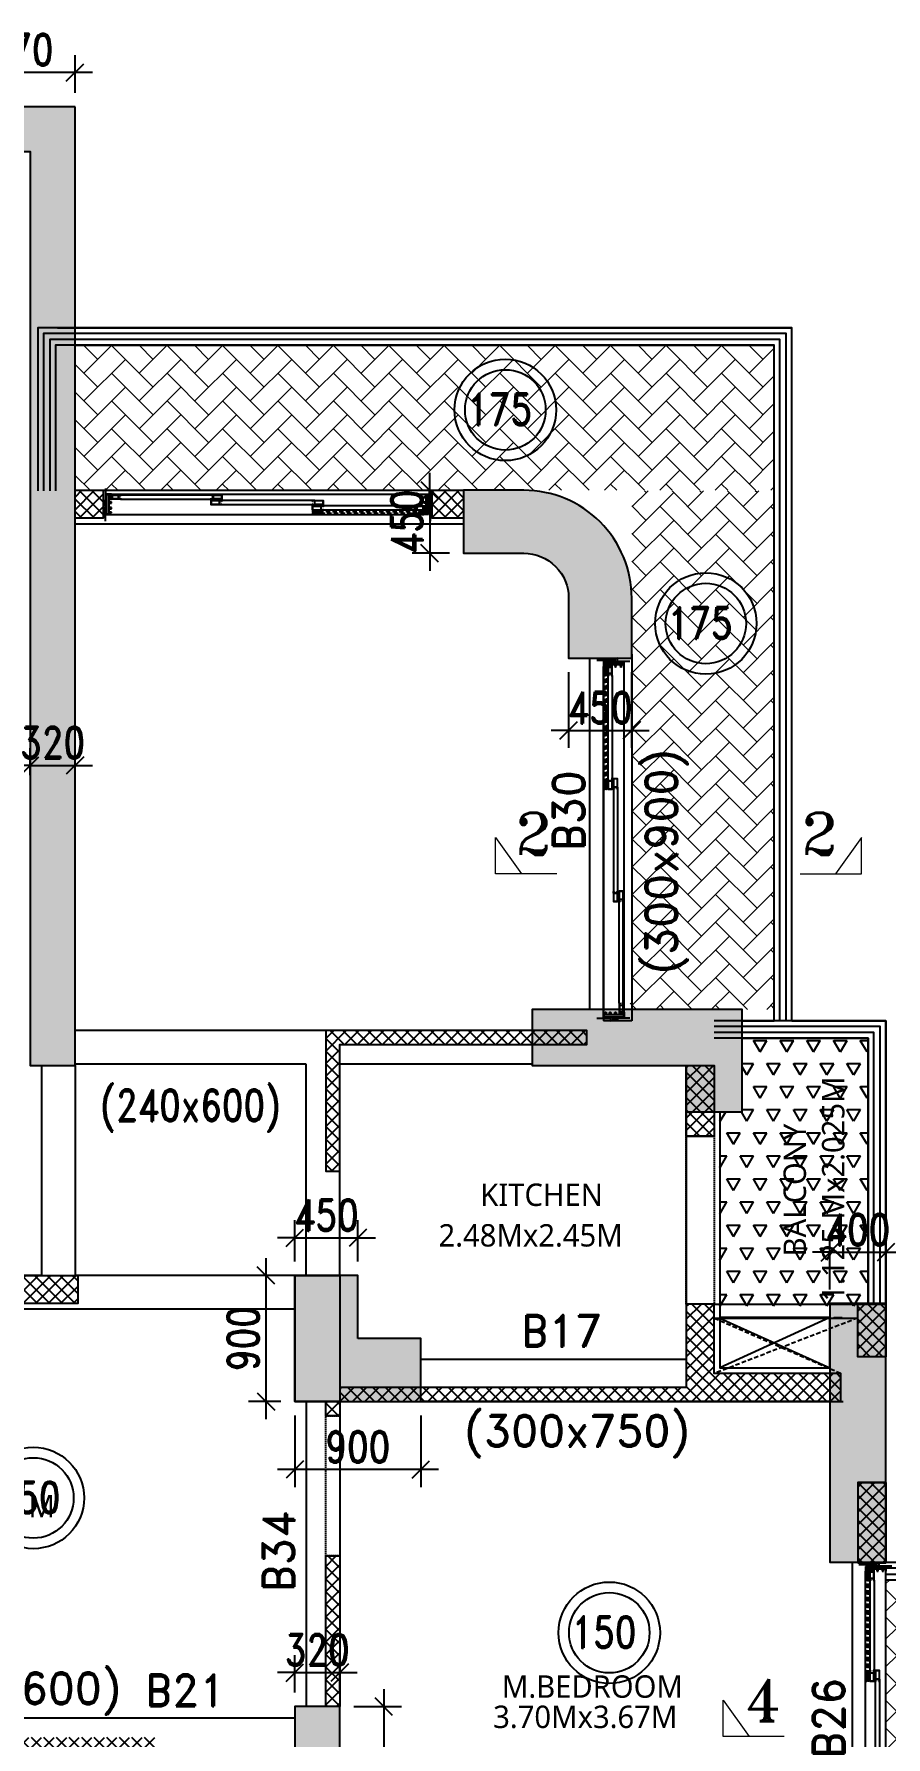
# Model space of a CAD drawing. Header units: millimetres. Extents: x 2061841 to 105821645, y -77612 to 48520811.
# Drawn here: x 105753503 to 105759587, y 48428970 to 48441136 of the extents above; entities that cross this region are included whole.
import ezdxf

# ---------------------------------------------------------------- set-up
doc = ezdxf.new("R2010")
doc.units = ezdxf.units.MM
doc.header["$LTSCALE"] = 10
doc.header["$MEASUREMENT"] = 0
doc.linetypes.add('$0$HIDDEN', pattern=[0.375, 0.25, -0.125])
doc.linetypes.add('HIDDEN2', pattern=[4.7625, 3.175, -1.5875])
for name, color, linetype in [('A-ANNO-LABL', 140, 'Continuous'), ('A-ELEV-HIDN', 54, 'HIDDEN2'), ('A-ELEV-LITE', 74, 'Continuous'), ('A-FLOR-HRAL', 200, 'Continuous'), ('A-GLAZ-FRAM', 74, 'Continuous'), ('A-WALL', 3, 'Continuous'), ('A-WALL-FNSH', 8, 'Continuous'), ('A-WALL-PATT', 54, 'Continuous'), ('AS-COLS', 2, 'Continuous'), ('S-BEAM', 4, 'Continuous'), ('S-BEAMNO.', 4, 'Continuous'), ('S-CUTOUT', 6, 'Continuous'), ('S-OPENING', 6, 'Continuous'), ('S-slab thk.', 2, 'Continuous'), ('S-Sunk', 8, 'Continuous')]:
    doc.layers.add(name, color=color, linetype=linetype)
for name, color, linetype, lineweight in [('S-Hatch Balcony', 8, 'Continuous', 5), ('S-STRCOL HATCH', 33, 'Continuous', 9), ('SEC-LINE', 1, 'Continuous', 15)]:
    doc.layers.add(name, color=color, linetype=linetype, lineweight=lineweight)
doc.styles.add('200', font='romand.shx', dxfattribs={"width": 0.8, "height": 225})
doc.styles.add('Lucida SU', font='l_10646.ttf')
doc.styles.add('RD', font='romand.shx', dxfattribs={"width": 0.9, "height": 225})
doc.styles.add('RT', font='romant.shx', dxfattribs={"height": 250})
doc.dimstyles.new('GR1', dxfattribs={"dimtxt": 225, "dimasz": 125, "dimexe": 125, "dimexo": 100, "dimgap": 50, "dimtad": 1, "dimdec": 0, "dimzin": 3, "dimdsep": 46, "dimtxsty": '200', "dimblk1": 'OBLIQUE', "dimblk2": 'OBLIQUE', "dimsah": 1, "dimcen": 0.0625, "dimdle": 125, "dimclrd": 3, "dimclre": 3, "dimclrt": 2, "dimadec": 0, "dimazin": 0, "dimtfac": 1, "dimtdec": 0, "dimtix": 1, "dimtmove": 0, "dimatfit": 3, "dimfxl": 1, "dimtolj": 1, "dimtzin": 0, "dimarcsym": 0})
pattern_1 = [(135, (101911631.5, 48122568.903), (-44.9012806, -44.9012806), []), (225, (101911631.5, 48122568.903), (44.9012806, -44.9012806), [])]

# ---------------------------------------------------------------- blocks, each defined once
blk = doc.blocks.new('Alframe Door 3T+W')
for p, q in [((35, 146), (0, 146)), ((0, 146), (0, 0)), ((1, 2), (1, 144)), ((1, 144), (16, 144)), ((16, 144), (16, 2)), ((18, 129), (18, 144)), ((18, 144), (35, 144)), ((34, 129), (18, 129)), ((35, 144), (35, 146)), ((0, 0), (35, 0)), ((16, 2), (1, 2)), ((18, 90), (18, 119)), ((18, 119), (34, 119)), ((34, 90), (18, 90)), ((18, 51), (18, 80)), ((18, 80), (34, 80)), ((34, 51), (18, 51)), ((18, 17), (18, 41)), ((18, 41), (34, 41)), ((35, 17), (18, 17)), ((18, 2), (18, 11)), ((18, 11), (35, 11)), ((35, 2), (18, 2)), ((35, 0), (35, 2))]:
    blk.add_line(p, q)
for centre, start, end in [((23, 124), 336, 24), ((23, 85), 336, 24), ((23, 46), 336, 24), ((23, 14), 346.3245, 13.6755)]:
    blk.add_arc(centre, 12.3, start, end)
blk = doc.blocks.new('Alframe Win shutter wmesh')
for points in [[(7, -46), (7, 0), (4, 0), (4, -1), (6, -1), (6, -13), (-6, -13), (-6, -1), (-4, -1), (-4, 0), (-8, 0), (-8, -50), (-1, -50), (-1, -48), (-2, -48), (-2, -49), (-6, -49), (-6, -46)], [(6, -14), (-6, -14), (-6, -45), (6, -45)]]:
    blk.add_lwpolyline(points, close=True)
blk = doc.blocks.new('Al frame Door shutter 1')
blk.add_lwpolyline([(8, -60), (15, -60), (15, 15), (8, 15), (8, 13), (13, 13), (13, 0), (-14, 0), (-14, 13), (-8, 13), (-8, 15), (-15, 15), (-15, -60), (-8, -60), (-8, -58), (-14, -58), (-14, -45), (13, -45), (13, -58), (8, -58), (8, -60)])
blk.add_lwpolyline([(-14, -44), (13, -44), (13, -2), (-14, -2)], close=True)
blk = doc.blocks.new('Al frame Door shutter 2')
for p, q in [((-8, 75), (-15, 75)), ((-14, 60), (-14, 73)), ((-14, 73), (-8, 73)), ((14, 60), (-14, 60)), ((14, 58), (-14, 58)), ((-14, 58), (-14, 2)), ((-14, 2), (14, 2)), ((-8, 73), (-8, 75)), ((15, 75), (8, 75)), ((8, 75), (8, 73)), ((8, 73), (14, 73)), ((14, 73), (14, 60)), ((14, 2), (14, 58)), ((15, 34), (15, 75)), ((15, 34), (19, 34)), ((19, 33), (15, 33)), ((21, 37), (19, 34)), ((22, 36), (19, 33)), ((22, 36), (21, 37))]:
    blk.add_line(p, q)
blk.add_lwpolyline([(-15, 75), (-15, 0), (15, 0), (15, 33)])
blk = doc.blocks.new('*U681')
for p, q in [((50, 179), (2300, 179)), ((124, 173), (772, 173)), ((124, 143), (772, 143)), ((1496, 133), (847, 133)), ((50, 33), (2291, 33)), ((1496, 103), (847, 103)), ((2226, 94), (1571, 94)), ((2226, 64), (1571, 64))]:
    blk.add_line(p, q)
at = {"linetype": 'HIDDEN2'}
for p, q in [((1542, 55), (2255, 55)), ((2251, 40), (1546, 40))]:
    blk.add_line(p, q, dxfattribs=at)
at = {"color": 251}
for points in [[(25, 81), (0, 81), (25, 131), (0, 131), (25, 81), (25, 131)], [(2325, 81), (2350, 81), (2325, 131), (2350, 131), (2325, 81), (2325, 131)]]:
    blk.add_lwpolyline(points, dxfattribs=at)
at = {"layer": 'A-WALL-FNSH'}
for p, q in [((20, 131), (20, 220)), ((2330, 131), (2330, 220)), ((15, 81), (15, -15)), ((2335, 81), (2335, -15))]:
    blk.add_line(p, q, dxfattribs=at)
blk.add_blockref('Alframe Door 3T+W', (25, 33))
at = {"xscale": -1}
for name, p, rotation in [('Al frame Door shutter 1', (64, 158), 90), ('Al frame Door shutter 2', (847, 158), 90), ('Al frame Door shutter 2', (772, 118), 270), ('Al frame Door shutter 2', (1571, 118), 90), ('Al frame Door shutter 2', (1496, 79), 270), ('Al frame Door shutter 1', (2286, 79), 270), ('Alframe Win shutter wmesh', (2301, 47), 270)]:
    blk.add_blockref(name, p, dxfattribs=dict(at, rotation=rotation))
blk.add_blockref('Alframe Door 3T+W', (2325, 33), dxfattribs=at)
at = {"rotation": 90.00000000000001}
blk.add_blockref('Alframe Win shutter wmesh', (1496, 47), dxfattribs=at)
blk = doc.blocks.new('*U688')
for p, q in [((50, 179), (2539, 179)), ((124, 173), (851, 173)), ((124, 143), (851, 143)), ((1654, 133), (926, 133)), ((50, 33), (2530, 33)), ((1654, 103), (926, 103)), ((2466, 94), (1729, 94)), ((2466, 64), (1729, 64))]:
    blk.add_line(p, q)
at = {"linetype": 'HIDDEN2'}
for p, q in [((1700, 55), (2495, 55)), ((2491, 40), (1704, 40))]:
    blk.add_line(p, q, dxfattribs=at)
at = {"color": 251}
for points in [[(25, 81), (0, 81), (25, 131), (0, 131), (25, 81), (25, 131)], [(2564, 81), (2589, 81), (2564, 131), (2589, 131), (2564, 81), (2564, 131)]]:
    blk.add_lwpolyline(points, dxfattribs=at)
at = {"layer": 'A-WALL-FNSH'}
for p, q in [((20, 131), (20, 220)), ((2569, 131), (2569, 220)), ((15, 81), (15, -15)), ((2574, 81), (2574, -15))]:
    blk.add_line(p, q, dxfattribs=at)
blk.add_blockref('Alframe Door 3T+W', (25, 33))
at = {"xscale": -1}
for name, p, rotation in [('Al frame Door shutter 1', (64, 158), 90), ('Al frame Door shutter 2', (926, 158), 90), ('Al frame Door shutter 2', (851, 118), 270), ('Al frame Door shutter 2', (1729, 118), 90), ('Al frame Door shutter 2', (1654, 79), 270), ('Al frame Door shutter 1', (2526, 79), 270), ('Alframe Win shutter wmesh', (2541, 47), 270)]:
    blk.add_blockref(name, p, dxfattribs=dict(at, rotation=rotation))
blk.add_blockref('Alframe Door 3T+W', (2564, 33), dxfattribs=at)
at = {"rotation": 90.00000000000001}
blk.add_blockref('Alframe Win shutter wmesh', (1654, 47), dxfattribs=at)
blk = doc.blocks.new('*U693')
for p, q in [((50, 179), (2275, 179)), ((124, 173), (764, 173)), ((124, 143), (764, 143)), ((1480, 133), (839, 133)), ((50, 33), (2266, 33)), ((1480, 103), (839, 103)), ((2201, 94), (1555, 94)), ((2201, 64), (1555, 64))]:
    blk.add_line(p, q)
at = {"linetype": 'HIDDEN2'}
for p, q in [((1526, 55), (2230, 55)), ((2226, 40), (1530, 40))]:
    blk.add_line(p, q, dxfattribs=at)
at = {"color": 251}
for points in [[(25, 81), (0, 81), (25, 131), (0, 131), (25, 81), (25, 131)], [(2300, 81), (2325, 81), (2300, 131), (2325, 131), (2300, 81), (2300, 131)]]:
    blk.add_lwpolyline(points, dxfattribs=at)
at = {"layer": 'A-WALL-FNSH'}
for p, q in [((20, 131), (20, 220)), ((2305, 131), (2305, 220)), ((15, 81), (15, -15)), ((2310, 81), (2310, -15))]:
    blk.add_line(p, q, dxfattribs=at)
blk.add_blockref('Alframe Door 3T+W', (25, 33))
at = {"xscale": -1}
for name, p, rotation in [('Al frame Door shutter 1', (64, 158), 90), ('Al frame Door shutter 2', (839, 158), 90), ('Al frame Door shutter 2', (764, 118), 270), ('Al frame Door shutter 2', (1555, 118), 90), ('Al frame Door shutter 2', (1480, 79), 270), ('Al frame Door shutter 1', (2261, 79), 270), ('Alframe Win shutter wmesh', (2276, 47), 270)]:
    blk.add_blockref(name, p, dxfattribs=dict(at, rotation=rotation))
blk.add_blockref('Alframe Door 3T+W', (2300, 33), dxfattribs=at)
at = {"rotation": 90.00000000000001}
blk.add_blockref('Alframe Win shutter wmesh', (1480, 47), dxfattribs=at)
blk = doc.blocks.new('_Oblique')
at = {"color": 0, "linetype": 'ByBlock', "lineweight": -2}
blk.add_line((-0.5, -0.5), (0.5, 0.5), dxfattribs=at)
blk = doc.blocks.new('*D1003')
at = {"layer": 'AS-COLS', "color": 3, "lineweight": -2, "transparency": 16777216}
for p, q in [((102992365, 48530381), (102992365, 48530676)), ((102992815, 48530381), (102992815, 48530676)), ((102992365, 48530551), (102992240, 48530551)), ((102992365, 48530551), (102992815, 48530551)), ((102992815, 48530551), (102992940, 48530551))]:
    blk.add_line(p, q, dxfattribs=at)
at = {"layer": 'Defpoints', "color": 0, "transparency": 16777216}
for p in [(102992815, 48530551), (102992365, 48530281), (102992815, 48530281)]:
    blk.add_point(p, dxfattribs=at)
at = {"layer": 'AS-COLS', "color": 3, "lineweight": -2, "transparency": 16777216, "xscale": 125, "yscale": 125, "zscale": 125}
blk.add_blockref('_Oblique', (102992365, 48530551), dxfattribs=at)
at = {"layer": 'AS-COLS', "color": 3, "lineweight": -2, "transparency": 16777216, "xscale": 125, "yscale": 125, "zscale": 125, "rotation": 180}
blk.add_blockref('_Oblique', (102992815, 48530551), dxfattribs=at)
at = {"layer": 'AS-COLS', "color": 2, "transparency": 16777216, "insert": (102992590, 48530713), "char_height": 225, "attachment_point": 5, "style": '200'}
blk.add_mtext('\\A1;450', dxfattribs=at)
blk = doc.blocks.new('*D1004')
at = {"layer": 'AS-COLS', "color": 3, "lineweight": -2, "transparency": 16777216}
for p, q in [((102992159, 48529256), (102992159, 48530406)), ((102992265, 48530281), (102992034, 48530281)), ((102992265, 48529381), (102992034, 48529381))]:
    blk.add_line(p, q, dxfattribs=at)
at = {"layer": 'Defpoints', "color": 0, "transparency": 16777216}
for p in [(102992159, 48530281), (102992365, 48530281), (102992365, 48529381)]:
    blk.add_point(p, dxfattribs=at)
at = {"layer": 'AS-COLS', "color": 3, "lineweight": -2, "transparency": 16777216, "xscale": 125, "yscale": 125, "zscale": 125}
for p, rotation in [((102992159, 48530281), 90), ((102992159, 48529381), 270)]:
    blk.add_blockref('_Oblique', p, dxfattribs=dict(at, rotation=rotation))
at = {"layer": 'AS-COLS', "color": 2, "transparency": 16777216, "insert": (102991996, 48529831), "char_height": 225, "attachment_point": 5, "rotation": 90, "style": '200'}
blk.add_mtext('\\A1;900', dxfattribs=at)
blk = doc.blocks.new('*D1005')
at = {"layer": 'AS-COLS', "color": 3, "lineweight": -2, "transparency": 16777216}
for p, q in [((102992365, 48529281), (102992365, 48528770)), ((102993265, 48529281), (102993265, 48528770)), ((102993390, 48528895), (102992240, 48528895))]:
    blk.add_line(p, q, dxfattribs=at)
at = {"layer": 'Defpoints', "color": 0, "transparency": 16777216}
for p in [(102992365, 48529381), (102993265, 48529381), (102992365, 48528895)]:
    blk.add_point(p, dxfattribs=at)
at = {"layer": 'AS-COLS', "color": 3, "lineweight": -2, "transparency": 16777216, "xscale": 125, "yscale": 125, "zscale": 125, "rotation": 180}
blk.add_blockref('_Oblique', (102992365, 48528895), dxfattribs=at)
at = {"layer": 'AS-COLS', "color": 3, "lineweight": -2, "transparency": 16777216, "xscale": 125, "yscale": 125, "zscale": 125}
blk.add_blockref('_Oblique', (102993265, 48528895), dxfattribs=at)
at = {"layer": 'AS-COLS', "color": 2, "transparency": 16777216, "insert": (102992815, 48529057), "char_height": 225, "attachment_point": 5, "style": '200'}
blk.add_mtext('\\A1;900', dxfattribs=at)
blk = doc.blocks.new('*D1006')
at = {"layer": 'AS-COLS', "color": 3, "lineweight": -2, "transparency": 16777216}
for p, q in [((102992365, 48527301), (102992365, 48527569)), ((102992685, 48527301), (102992685, 48527569)), ((102992365, 48527444), (102992240, 48527444)), ((102992365, 48527444), (102992685, 48527444)), ((102992685, 48527444), (102992810, 48527444))]:
    blk.add_line(p, q, dxfattribs=at)
at = {"layer": 'Defpoints', "color": 0, "transparency": 16777216}
for p in [(102992685, 48527444), (102992365, 48527201), (102992685, 48527201)]:
    blk.add_point(p, dxfattribs=at)
at = {"layer": 'AS-COLS', "color": 3, "lineweight": -2, "transparency": 16777216, "xscale": 125, "yscale": 125, "zscale": 125}
blk.add_blockref('_Oblique', (102992365, 48527444), dxfattribs=at)
at = {"layer": 'AS-COLS', "color": 3, "lineweight": -2, "transparency": 16777216, "xscale": 125, "yscale": 125, "zscale": 125, "rotation": 180}
blk.add_blockref('_Oblique', (102992685, 48527444), dxfattribs=at)
at = {"layer": 'AS-COLS', "color": 2, "transparency": 16777216, "insert": (102992525, 48527607), "char_height": 225, "attachment_point": 5, "style": '200'}
blk.add_mtext('\\A1;320', dxfattribs=at)
blk = doc.blocks.new('*D1007')
at = {"layer": 'AS-COLS', "color": 3, "lineweight": -2, "transparency": 16777216}
for p, q in [((102993001, 48527326), (102993001, 48525481)), ((102992785, 48527201), (102993126, 48527201)), ((102992785, 48525606), (102993126, 48525606))]:
    blk.add_line(p, q, dxfattribs=at)
at = {"layer": 'Defpoints', "color": 0, "transparency": 16777216}
for p in [(102992685, 48527201), (102992685, 48525606), (102993001, 48525606)]:
    blk.add_point(p, dxfattribs=at)
at = {"layer": 'AS-COLS', "color": 3, "lineweight": -2, "transparency": 16777216, "xscale": 125, "yscale": 125, "zscale": 125}
for p, rotation in [((102993001, 48527201), 90), ((102993001, 48525606), 270)]:
    blk.add_blockref('_Oblique', p, dxfattribs=dict(at, rotation=rotation))
at = {"layer": 'AS-COLS', "color": 2, "transparency": 16777216, "insert": (102992839, 48526404), "char_height": 225, "attachment_point": 5, "rotation": 90, "style": '200'}
blk.add_mtext('\\A1;1595', dxfattribs=at)
blk = doc.blocks.new('*D1057')
at = {"layer": 'AS-COLS', "color": 3, "lineweight": -2, "transparency": 16777216}
for p, q in [((102990025, 48538731), (102990025, 48539001)), ((102990795, 48538731), (102990795, 48539001)), ((102990920, 48538876), (102989900, 48538876))]:
    blk.add_line(p, q, dxfattribs=at)
at = {"layer": 'Defpoints', "color": 0, "transparency": 16777216}
for p in [(102990025, 48538876), (102990025, 48538631), (102990795, 48538631)]:
    blk.add_point(p, dxfattribs=at)
at = {"layer": 'AS-COLS', "color": 3, "lineweight": -2, "transparency": 16777216, "xscale": 125, "yscale": 125, "zscale": 125, "rotation": 180}
blk.add_blockref('_Oblique', (102990025, 48538876), dxfattribs=at)
at = {"layer": 'AS-COLS', "color": 3, "lineweight": -2, "transparency": 16777216, "xscale": 125, "yscale": 125, "zscale": 125}
blk.add_blockref('_Oblique', (102990795, 48538876), dxfattribs=at)
at = {"layer": 'AS-COLS', "color": 2, "transparency": 16777216, "insert": (102990410, 48539039), "char_height": 225, "attachment_point": 5, "style": '200'}
blk.add_mtext('\\A1;770', dxfattribs=at)
blk = doc.blocks.new('A$C21A8152F')
at = {"layer": 'SEC-LINE'}
for p, q in [((513, 311), (292, 3)), ((513, 3), (513, 311)), ((-7, 3), (513, 3))]:
    blk.add_line(p, q, dxfattribs=at)
blk = doc.blocks.new('*D1085')
at = {"layer": 'AS-COLS', "color": 3, "lineweight": -2, "transparency": 16777216}
for p, q in [((102996186, 48530182), (102996186, 48530572)), ((102996586, 48530182), (102996586, 48530572)), ((102996186, 48530447), (102996061, 48530447)), ((102996186, 48530447), (102996586, 48530447)), ((102996586, 48530447), (102996711, 48530447))]:
    blk.add_line(p, q, dxfattribs=at)
at = {"layer": 'Defpoints', "color": 0, "transparency": 16777216}
for p in [(102996586, 48530447), (102996186, 48530082), (102996586, 48530082)]:
    blk.add_point(p, dxfattribs=at)
at = {"layer": 'AS-COLS', "color": 3, "lineweight": -2, "transparency": 16777216, "xscale": 125, "yscale": 125, "zscale": 125}
blk.add_blockref('_Oblique', (102996186, 48530447), dxfattribs=at)
at = {"layer": 'AS-COLS', "color": 3, "lineweight": -2, "transparency": 16777216, "xscale": 125, "yscale": 125, "zscale": 125, "rotation": 180}
blk.add_blockref('_Oblique', (102996586, 48530447), dxfattribs=at)
at = {"layer": 'AS-COLS', "color": 2, "transparency": 16777216, "insert": (102996386, 48530609), "char_height": 225, "attachment_point": 5, "style": '200'}
blk.add_mtext('\\A1;400', dxfattribs=at)
blk = doc.blocks.new('*D1086')
at = {"layer": 'AS-COLS', "color": 3, "lineweight": -2, "transparency": 16777216}
for p, q in [((102997030, 48528107), (102997030, 48530207)), ((102996686, 48530082), (102997155, 48530082)), ((102996686, 48528232), (102997155, 48528232))]:
    blk.add_line(p, q, dxfattribs=at)
at = {"layer": 'Defpoints', "color": 0, "transparency": 16777216}
for p in [(102996586, 48530082), (102997030, 48530082), (102996586, 48528232)]:
    blk.add_point(p, dxfattribs=at)
at = {"layer": 'AS-COLS', "color": 3, "lineweight": -2, "transparency": 16777216, "xscale": 125, "yscale": 125, "zscale": 125}
for p, rotation in [((102997030, 48530082), 90), ((102997030, 48528232), 270)]:
    blk.add_blockref('_Oblique', p, dxfattribs=dict(at, rotation=rotation))
at = {"layer": 'AS-COLS', "color": 2, "transparency": 16777216, "insert": (102996867, 48529157), "char_height": 225, "attachment_point": 5, "rotation": 90, "style": '200'}
blk.add_mtext('\\A1;1850', dxfattribs=at)
blk = doc.blocks.new('*D1087')
at = {"layer": 'AS-COLS', "color": 3, "lineweight": -2, "transparency": 16777216}
for p, q in [((102993328, 48535891), (102993328, 48536016)), ((102993470, 48535891), (102993203, 48535891)), ((102993328, 48535891), (102993328, 48535441)), ((102993470, 48535441), (102993203, 48535441)), ((102993328, 48535441), (102993328, 48535316))]:
    blk.add_line(p, q, dxfattribs=at)
at = {"layer": 'Defpoints', "color": 0, "transparency": 16777216}
for p in [(102993570, 48535891, 0), (102993328, 48535441), (102993570, 48535441, 0)]:
    blk.add_point(p, dxfattribs=at)
at = {"layer": 'AS-COLS', "color": 3, "lineweight": -2, "transparency": 16777216, "xscale": 125, "yscale": 125, "zscale": 125}
for p, rotation in [((102993328, 48535891), 270), ((102993328, 48535441), 90)]:
    blk.add_blockref('_Oblique', p, dxfattribs=dict(at, rotation=rotation))
at = {"layer": 'AS-COLS', "color": 2, "transparency": 16777216, "insert": (102993165, 48535666), "char_height": 225, "attachment_point": 5, "rotation": 90, "style": '200'}
blk.add_mtext('\\A1;450', dxfattribs=at)
blk = doc.blocks.new('*D1088')
at = {"layer": 'AS-COLS', "color": 3, "lineweight": -2, "transparency": 16777216}
for p, q in [((102994320, 48534591), (102994320, 48534051)), ((102994770, 48534591), (102994770, 48534051)), ((102994320, 48534176), (102994195, 48534176)), ((102994320, 48534176), (102994770, 48534176)), ((102994770, 48534176), (102994895, 48534176))]:
    blk.add_line(p, q, dxfattribs=at)
at = {"layer": 'Defpoints', "color": 0, "transparency": 16777216}
for p in [(102994320, 48534691, 0), (102994770, 48534691, 0), (102994770, 48534176)]:
    blk.add_point(p, dxfattribs=at)
at = {"layer": 'AS-COLS', "color": 3, "lineweight": -2, "transparency": 16777216, "xscale": 125, "yscale": 125, "zscale": 125}
blk.add_blockref('_Oblique', (102994320, 48534176), dxfattribs=at)
at = {"layer": 'AS-COLS', "color": 3, "lineweight": -2, "transparency": 16777216, "xscale": 125, "yscale": 125, "zscale": 125, "rotation": 180}
blk.add_blockref('_Oblique', (102994770, 48534176), dxfattribs=at)
at = {"layer": 'AS-COLS', "color": 2, "transparency": 16777216, "insert": (102994545, 48534338), "char_height": 225, "attachment_point": 5, "style": '200'}
blk.add_mtext('\\A1;450', dxfattribs=at)
blk = doc.blocks.new('*D1089')
at = {"layer": 'AS-COLS', "color": 3, "lineweight": -2, "transparency": 16777216}
for p, q in [((102990475, 48533857), (102990475, 48534050)), ((102990795, 48533857), (102990795, 48534050)), ((102990475, 48533925), (102990350, 48533925)), ((102990475, 48533925), (102990795, 48533925)), ((102990795, 48533925), (102990920, 48533925))]:
    blk.add_line(p, q, dxfattribs=at)
at = {"layer": 'Defpoints', "color": 0, "transparency": 16777216}
for p in [(102990795, 48533925), (102990475, 48533757), (102990795, 48533757)]:
    blk.add_point(p, dxfattribs=at)
at = {"layer": 'AS-COLS', "color": 3, "lineweight": -2, "transparency": 16777216, "xscale": 125, "yscale": 125, "zscale": 125}
blk.add_blockref('_Oblique', (102990475, 48533925), dxfattribs=at)
at = {"layer": 'AS-COLS', "color": 3, "lineweight": -2, "transparency": 16777216, "xscale": 125, "yscale": 125, "zscale": 125, "rotation": 180}
blk.add_blockref('_Oblique', (102990795, 48533925), dxfattribs=at)
at = {"layer": 'AS-COLS', "color": 2, "transparency": 16777216, "insert": (102990635, 48534088), "char_height": 225, "attachment_point": 5, "style": '200'}
blk.add_mtext('\\A1;320', dxfattribs=at)
blk = doc.blocks.new('TOWER-A TYPICAL FLOOR FRAMING PLAN N')
at = {"layer": 'A-WALL-PATT'}
h = blk.add_hatch(dxfattribs=at)
h.set_pattern_fill('ANSI37', color=8, scale=20, angle=90)
h.set_pattern_definition(pattern_1)
h.paths.add_polyline_path([(102990995.5, 48535891.3), (102990995.5, 48535691.3), (102990795.5, 48535691.3), (102990795.5, 48535891.3), (102990995.5, 48535891.3)])
h = blk.add_hatch(dxfattribs=at)
h.set_pattern_fill('ANSI37', color=8, scale=20, angle=90)
h.set_pattern_definition(pattern_1)
h.paths.add_polyline_path([(102993570.5, 48535891.3), (102993570.5, 48535691.3), (102993345.5, 48535691.3), (102993345.5, 48535891.3), (102993570.5, 48535891.3)])
h = blk.add_hatch(dxfattribs=at)
h.set_pattern_fill('ANSI37', color=8, scale=20, angle=90)
h.set_pattern_definition(pattern_1)
h.paths.add_polyline_path([(102992685.5, 48531027.7), (102992685.5, 48531931.3), (102994450.5, 48531931.3), (102994450.5, 48532031.3), (102992585.5, 48532031.3), (102992585.5, 48531027.7), (102992685.5, 48531027.7)])
h = blk.add_hatch(dxfattribs=at)
h.set_pattern_fill('ANSI37', color=8, scale=20, angle=90)
h.set_pattern_definition(pattern_1)
h.paths.add_polyline_path([(102995160.5, 48531781.3), (102995360.5, 48531781.3), (102995360.5, 48531277.6), (102995160.5, 48531277.6), (102995160.5, 48531781.3)])
h = blk.add_hatch(dxfattribs=at)
h.set_pattern_fill('ANSI37', color=8, scale=20, angle=90)
h.set_pattern_definition(pattern_1)
h.paths.add_polyline_path([(102989435.5, 48526981.3), (102989435.5, 48523181.3), (102989106.7, 48523181.3), (102989106.7, 48522981.3), (102989535.5, 48522981.3), (102989535.5, 48526881.3), (102991365.5, 48526881.3), (102991365.5, 48526981.3)])
h.paths.add_polyline_path([(102987310.5, 48529501.9), (102988410.5, 48529501.9), (102988410.5, 48530081.3), (102990814.4, 48530081.3), (102990814.4, 48530281.3), (102989975.5, 48530281.3), (102989975.5, 48530481.3), (102989775.5, 48530481.3), (102989775.5, 48530281.3), (102988210.5, 48530281.3), (102988210.5, 48529601.9), (102987310.5, 48529601.9)])
h.paths.add_polyline_path([(102988410.5, 48528701.9), (102988310.5, 48528701.9), (102988310.5, 48528001.9), (102987310.5, 48528001.9), (102987310.5, 48527801.9), (102988210.5, 48527801.9), (102988210.5, 48527081.3), (102987310.5, 48527081.3), (102987310.5, 48526881.3), (102988435.5, 48526881.3), (102988435.5, 48526981.3), (102988410.5, 48526981.3)])
h = blk.add_hatch(dxfattribs=at)
h.set_pattern_fill('ANSI37', color=8, scale=20, angle=90)
h.set_pattern_definition(pattern_1)
edge = h.paths.add_edge_path()
edge.add_line((102996265.5, 48529381.3), (102996265.5, 48529581.3))
edge.add_line((102996265.5, 48529581.3), (102995360.5, 48529581.3))
edge.add_line((102995360.5, 48529581.3), (102995360.5, 48530077.6))
edge.add_line((102995360.5, 48530077.6), (102995160.5, 48530077.6))
edge.add_line((102995160.5, 48530077.6), (102995160.5, 48529481.3))
edge.add_line((102995160.5, 48529481.3), (102992685.5, 48529481.3))
edge.add_line((102992685.5, 48529481.3), (102992685.5, 48529381.3))
edge.add_line((102992685.5, 48529381.3), (102996280.5, 48529381.3))
h = blk.add_hatch(dxfattribs=at)
h.set_pattern_fill('ANSI37', color=8, scale=20, angle=90)
h.set_pattern_definition(pattern_1)
h.paths.add_polyline_path([(102996385.5, 48530077.6), (102996585.5, 48530077.6), (102996585.5, 48529701.3), (102996385.5, 48529701.3), (102996385.5, 48530077.6)])
h = blk.add_hatch(dxfattribs=at)
h.set_pattern_fill('ANSI37', color=8, scale=20, angle=90)
h.set_pattern_definition(pattern_1)
h.paths.add_polyline_path([(102992585.5, 48529381.3), (102992685.5, 48529381.3), (102992685.5, 48529277.6), (102992585.5, 48529277.6), (102992585.5, 48529381.3)])
h = blk.add_hatch(dxfattribs=at)
h.set_pattern_fill('ANSI37', color=8, scale=20, angle=90)
h.set_pattern_definition(pattern_1)
h.paths.add_polyline_path([(102996385.5, 48528228), (102996585.5, 48528228), (102996585.5, 48528801.3), (102996385.5, 48528801.3), (102996385.5, 48528228)])
h = blk.add_hatch(dxfattribs=at)
h.set_pattern_fill('ANSI37', color=8, scale=20, angle=90)
h.set_pattern_definition(pattern_1)
h.paths.add_polyline_path([(102992585.5, 48528277.6), (102992685.5, 48528277.6), (102992685.5, 48527201.3), (102992585.5, 48527201.3), (102992585.5, 48528277.6)])
at = {"layer": 'S-Hatch Balcony'}
h = blk.add_hatch(dxfattribs=at)
h.set_pattern_fill('AR-HBONE', color=256, scale=35, style=0)
h.set_pattern_definition([(45, (102427627.91, 48832118.72), (0, 197.9899), [420, -140]), (135, (102427726.9, 48832217.71), (0, 197.9899), [420, -140])])
h.paths.add_polyline_path([(102990795.5, 48535891.3), (102995789.4, 48535891.3), (102995789.4, 48536927.7), (102990795.5, 48536927.7), (102990795.5, 48535891.3)])
h = blk.add_hatch(dxfattribs=at)
h.set_pattern_fill('AR-HBONE', color=256, scale=35, style=0)
h.set_pattern_definition([(45, (102426793.25, 48829384.8), (2e-14, 197.9899), [420, -140]), (135, (102426892.25, 48829483.8), (2e-14, 197.9899), [420, -140])])
edge = h.paths.add_edge_path()
edge.add_line((102994770.5, 48535887.7), (102995874.5, 48535887.7))
edge.add_line((102995789.4, 48535887.7), (102995789.4, 48532182.7))
edge.add_line((102995789.4, 48532182.7), (102995674.5, 48532182.7))
edge.add_line((102995674.5, 48532182.7), (102995674.5, 48532181.3))
edge.add_line((102995674.5, 48532181.3), (102994749.4, 48532181.3))
edge.add_line((102994749.4, 48532225.8), (102994749.4, 48532226.5))
edge.add_line((102994749.4, 48532226.5), (102994770.4, 48532226.5))
edge.add_line((102994770.4, 48532226.5), (102994770.5, 48535887.7))
h = blk.add_hatch(dxfattribs=at)
h.set_pattern_fill('AR-HBONE', color=256, scale=35, style=0)
h.set_pattern_definition([(45, (102426801.17, 48829587.81), (2e-14, 197.9899), [420, -140]), (135, (102426900.16, 48829686.8), (2e-14, 197.9899), [420, -140])])
h.paths.add_polyline_path([(102996584.1, 48528108), (102997689.5, 48528108), (102997689.5, 48526028), (102996584.1, 48526028)])
at = {"layer": 'S-STRCOL HATCH'}
h = blk.add_hatch(color=256, dxfattribs=at)
h.dxf.hatch_style = 1
h.paths.add_polyline_path([(102990795.5, 48538631.9), (102990025.5, 48538631.9), (102990025.5, 48538311.9), (102990475.5, 48538311.9), (102990475.5, 48531782), (102990795.5, 48531782)])
h = blk.add_hatch(color=256, dxfattribs=at)
h.dxf.hatch_style = 1
edge = h.paths.add_edge_path()
edge.add_line((102994320.5, 48535122), (102994320.5, 48534692))
edge.add_line((102994320.5, 48534692), (102994770.5, 48534692))
edge.add_line((102994770.5, 48534692), (102994770.5, 48535122))
edge.add_arc((102994000.5, 48535122), 770, 0, 90)
edge.add_line((102994000.5, 48535892), (102993570.5, 48535892))
edge.add_line((102993570.5, 48535892), (102993570.5, 48535441.3))
edge.add_line((102993570.5, 48535441.3), (102994000.5, 48535441.3))
edge.add_arc((102994000.5, 48535121.3), 320, 0.12781, 89.9999, ccw=False)
h = blk.add_hatch(color=256, dxfattribs=at)
h.dxf.hatch_style = 1
h.paths.add_polyline_path([(102995160.5, 48531450.7), (102995560.5, 48531450.7), (102995560.5, 48532181.3), (102994060.8, 48532181.3), (102994060.8, 48531781.3), (102995160.5, 48531781.3), (102995160.5, 48531450.7)])
h = blk.add_hatch(color=256, dxfattribs=at)
h.dxf.hatch_style = 1
h.paths.add_polyline_path([(102992685.5, 48529381.3), (102992365.5, 48529381.3), (102992365.5, 48530282), (102992685.5, 48530282)])
h = blk.add_hatch(color=256, dxfattribs=at)
h.dxf.hatch_style = 1
h.paths.add_polyline_path([(102992815.5, 48529830.7), (102992815.5, 48530280.7), (102992365.5, 48530280.7), (102992365.5, 48529380.7), (102993265.5, 48529380.7), (102993265.5, 48529830.7), (102992815.5, 48529830.7)])
h = blk.add_hatch(color=256, dxfattribs=at)
h.dxf.hatch_style = 1
h.paths.add_polyline_path([(102996586.3, 48528232.4), (102996586.5, 48530082), (102996186.5, 48530082), (102996186.3, 48528232.4)])
h = blk.add_hatch(color=256, dxfattribs=at)
h.dxf.hatch_style = 1
h.paths.add_polyline_path([(102992365.5, 48525607), (102992685.5, 48525607), (102992685.5, 48527201.3), (102992365.5, 48527201.3)])
at = {"layer": 'S-Sunk'}
h = blk.add_hatch(dxfattribs=at)
h.set_pattern_fill('TRIANG', color=8, scale=20, style=0)
h.set_pattern_definition([(60, (310081.56, 0), (-95.24999982, 164.97783931), [95.25, -95.25]), (120, (310081.56, 0), (-190.49999982, 1e-07), [95.25, -95.25]), (0, (310033.94, 82.49), (95.25, 164.9778392), [95.25, -95.25])])
h.paths.add_polyline_path([(102995560.5, 48531976.3), (102996460.5, 48531976.3), (102996460.5, 48530077.6), (102996265.5, 48529977.6), (102996186.4, 48529981.3), (102995400.5, 48529977.6), (102995400.5, 48531450.7), (102995560.5, 48531450.7)])
at = {"layer": 'A-ELEV-HIDN', "ltscale": 0.3}
for points in [[(102995360.5, 48530077.6), (102995160.5, 48530077.6), (102995160.5, 48531277.6), (102995360.5, 48531277.6)], [(102992585.5, 48529277.6), (102992685.5, 48529277.6), (102992685.5, 48528277.6), (102992585.5, 48528277.6)]]:
    blk.add_lwpolyline(points, close=True, dxfattribs=at)
at = {"layer": 'A-ELEV-HIDN'}
for points in [[(102995360.5, 48529977.6), (102996265.5, 48529581.3)], [(102996385.5, 48529977.6), (102995360.5, 48529581.3)]]:
    blk.add_lwpolyline(points, dxfattribs=at)
at = {"layer": 'A-ELEV-LITE'}
for p, q in [((102995360.5, 48530077.6), (102996460.5, 48530077.6, 0)), ((102995360.5, 48529977.6), (102996385.5, 48529977.6))]:
    blk.add_line(p, q, dxfattribs=at)
at = {"layer": 'A-FLOR-HRAL', "color": 252, "elevation": 0}
for points in [[(102995914.4, 48532101.3), (102995914.4, 48537052.7), (102990529.4, 48537052.7), (102990529.4, 48535887.7)], [(102995874.4, 48532101.3), (102995874.4, 48537012.7), (102990569.4, 48537012.7), (102990569.4, 48535887.7)], [(102995829.4, 48532101.3), (102995829.4, 48536967.7), (102990614.4, 48536967.7), (102990614.4, 48535887.7)], [(102995789.4, 48532101.3), (102995789.4, 48536927.7), (102990654.4, 48536927.7), (102990654.4, 48535887.7)], [(102996585.5, 48528233), (102997795.5, 48528233), (102997795.5, 48525903), (102996585.5, 48525903)], [(102996585.5, 48528193), (102997755.5, 48528193), (102997755.5, 48525943), (102996585.5, 48525943)], [(102996585.5, 48528148), (102997710.5, 48528148), (102997710.5, 48525988), (102996585.5, 48525988)], [(102996585.5, 48528108), (102997670.5, 48528108), (102997670.5, 48526028), (102996585.5, 48526028)]]:
    blk.add_lwpolyline(points, dxfattribs=at)
at = {"layer": 'A-FLOR-HRAL', "color": 252}
for points in [[(102996585.5, 48530077.6), (102996585.5, 48532101.3), (102995360.5, 48532101.3)], [(102996545.5, 48530077.6), (102996545.5, 48532061.3), (102995360.5, 48532061.3)], [(102996500.5, 48530077.6), (102996500.5, 48532016.3), (102995360.5, 48532016.3)], [(102996460.5, 48530077.6), (102996460.5, 48531976.3), (102995360.5, 48531976.3)]]:
    blk.add_lwpolyline(points, dxfattribs=at)
at = {"layer": 'A-WALL', "color": 8}
for p, q in [((102994570.5, 48534691.9), (102994770.5, 48534691.9)), ((102994570.5, 48534691.3), (102994570.5, 48532101.3)), ((102994770.5, 48534691.3), (102994770.5, 48532101.3)), ((102994770.5, 48532101.3), (102994570.5, 48532101.3)), ((102995160.5, 48531781.3, 0), (102995160.5, 48531277.6)), ((102995160.5, 48531781.3, 0), (102995360.5, 48531781.3, 0)), ((102995360.5, 48531781.3, 0), (102995360.5, 48531277.6)), ((102995160.5, 48531277.6), (102995360.5, 48531277.6)), ((102996585.5, 48530077.6, 0), (102996585.5, 48530077.6, 0)), ((102996385.5, 48528801.3, 0), (102996385.5, 48528228)), ((102996385.5, 48528801.3, 0), (102996585.5, 48528801.3, 0)), ((102996585.5, 48528801.3, 0), (102996585.5, 48528228))]:
    blk.add_line(p, q, dxfattribs=at)
at = {"layer": 'A-WALL', "color": 8, "elevation": 0}
blk.add_lwpolyline([(102990995.5, 48535891.3), (102990995.5, 48535691.3), (102990795.5, 48535691.3), (102990795.5, 48535891.3)], close=True, dxfattribs=at)
at = {"layer": 'A-WALL', "color": 8}
for points in [[(102993570.5, 48535891.3), (102993570.5, 48535691.3), (102993345.5, 48535691.3), (102993345.5, 48535891.3)], [(102992685.5, 48531027.7), (102992685.5, 48531931.3), (102994450.5, 48531931.3), (102994450.5, 48532031.3), (102992585.5, 48532031.3), (102992585.5, 48531027.7)], [(102995160.5, 48531781.3), (102995360.5, 48531781.3), (102995360.5, 48531277.6), (102995160.5, 48531277.6)], [(102988410.5, 48529501.9), (102988210.5, 48529501.9), (102987310.5, 48529501.9), (102987310.5, 48529601.9), (102988210.5, 48529601.9), (102988210.5, 48530281.3), (102989775.5, 48530281.3), (102989775.5, 48530481.3), (102989975.5, 48530481.3), (102989975.5, 48530281.3), (102990814.4, 48530281.3), (102990814.4, 48530081.3), (102988410.5, 48530081.3)], [(102996385.5, 48530077.6), (102996585.5, 48530077.6), (102996585.5, 48529701.3), (102996385.5, 48529701.3)], [(102992585.5, 48529381.3), (102992685.5, 48529381.3), (102992685.5, 48529277.6), (102992585.5, 48529277.6)], [(102996385.5, 48528228), (102996585.5, 48528228), (102996585.5, 48528801.3), (102996385.5, 48528801.3)], [(102992585.5, 48528277.6), (102992685.5, 48528277.6), (102992685.5, 48527201.3), (102992585.5, 48527201.3)]]:
    blk.add_lwpolyline(points, close=True, dxfattribs=at)
at = {"layer": 'A-WALL', "color": 8, "elevation": 0}
blk.add_lwpolyline([(102996265.5, 48529381.3), (102996265.5, 48529581.3), (102995360.5, 48529581.3), (102995360.5, 48530077.6), (102995160.5, 48530077.6), (102995160.5, 48529481.3), (102992685.5, 48529481.3), (102992685.5, 48529381.3), (102996280.5, 48529381.3)], dxfattribs=at)
at = {"layer": 'AS-COLS', "color": 1}
for points in [[(102990795.5, 48538631.2), (102990025.5, 48538631.2), (102990025.5, 48538311.2), (102990475.5, 48538311.2), (102990475.5, 48531781.3), (102990795.5, 48531781.3)], [(102995160.5, 48531450.7), (102995560.5, 48531450.7), (102995560.5, 48532181.3), (102994060.8, 48532181.3), (102994060.8, 48531781.3), (102995160.5, 48531781.3)], [(102992815.5, 48529830.7), (102992815.5, 48530280.7), (102992365.5, 48530280.7), (102992365.5, 48529380.7), (102993265.5, 48529380.7), (102993265.5, 48529830.7)], [(102992365.5, 48525606.3), (102992685.5, 48525606.3), (102992685.5, 48527201.3), (102992365.5, 48527201.3)]]:
    blk.add_lwpolyline(points, close=True, dxfattribs=at)
at = {"layer": 'AS-COLS', "color": 1, "elevation": 0}
blk.add_lwpolyline([(102994320.5, 48535121.3), (102994320.5, 48534691.3), (102994770.5, 48534691.3), (102994770.5, 48535121.3, 0.4142136), (102994000.5, 48535891.3), (102993570.5, 48535891.3), (102993570.5, 48535441.3), (102994000.5, 48535441.3, -0.4142136)], format="xyb", close=True, dxfattribs=at)
at = {"layer": 'AS-COLS'}
blk.add_lwpolyline([(102992685.5, 48529381.3), (102992365.5, 48529381.3), (102992365.5, 48530281.3), (102992685.5, 48530281.3)], close=True, dxfattribs=at)
at = {"layer": 'AS-COLS', "color": 1, "elevation": 0}
blk.add_lwpolyline([(102996586.3, 48528232.4), (102996586.5, 48530082), (102996186.5, 48530082), (102996186.3, 48528232.4)], close=True, dxfattribs=at)
at = {"layer": 'S-BEAM'}
for p, q in [((102990670.5, 48537052.7, 0), (102995914.4, 48537052.7, 0)), ((102995914.4, 48532101.3, 0), (102995914.4, 48537052.7, 0)), ((102990795.5, 48536927.7, 0), (102995789.4, 48536927.7, 0)), ((102995789.4, 48532101.3, 0), (102995789.4, 48536927.7, 0)), ((102990795.5, 48535891.3, 0), (102993570.5, 48535891.3, 0)), ((102994770.5, 48534720, 0), (102994770.5, 48532181.3, 0)), ((102995560.5, 48532101.3, 0), (102995789.4, 48532101.3, 0)), ((102995914.4, 48532101.3, 0), (102996585.5, 48532101.3)), ((102996585.5, 48532101.3), (102996585.5, 48530077.6, 0)), ((102995560.5, 48531976.3, 0), (102996460.5, 48531976.3)), ((102996460.5, 48531976.3), (102996460.5, 48530077.6, 0))]:
    blk.add_line(p, q, dxfattribs=at)
at = {"layer": 'S-BEAM', "linetype": '$0$HIDDEN'}
for p, q in [((102990795.5, 48535651.3, 0), (102993570.5, 48535651.3, 0)), ((102994470.5, 48534691.3, 0), (102994470.5, 48532181.3, 0)), ((102994060.8, 48532031.3), (102990795.5, 48532031.3)), ((102990555.5, 48531781.3), (102990555.5, 48530281.3)), ((102992445.5, 48531791.3), (102990795.5, 48531791.3)), ((102990795.5, 48531781.3), (102990795.5, 48530281.3)), ((102992445.5, 48530281.3), (102992445.5, 48531791.3)), ((102992685.5, 48530281.3), (102992685.5, 48531791.3)), ((102994060.8, 48531791.3), (102992685.5, 48531791.3)), ((102995160.5, 48531450.7), (102995160.5, 48529621.3)), ((102995400.5, 48531450.7), (102995400.5, 48529638.7)), ((102990555.5, 48530281.3, 0), (102987310.5, 48530281.3, 0)), ((102992365.5, 48530281.3, 0), (102990795.5, 48530281.3, 0)), ((102992365.5, 48530041.3, 0), (102988410.5, 48530041.3, 0)), ((102995153.2, 48529680.8), (102993258.2, 48529680.8)), ((102992445.5, 48529380.9, 0), (102992445.5, 48527201.3, 0)), ((102992685.5, 48529380.9, 0), (102992685.5, 48527201.3, 0)), ((102996186.4, 48529381.3), (102993265.5, 48529381.3)), ((102996346.5, 48528232.4, 0), (102996346.5, 48525846.3, 0)), ((102988410.5, 48527121.3), (102992365.5, 48527121.3))]:
    blk.add_line(p, q, dxfattribs=at)
at = {"layer": 'S-BEAM', "elevation": 0}
blk.add_lwpolyline([(102996186.4, 48529981.3), (102995400.5, 48529981.3), (102995400.5, 48529621.3), (102996186.4, 48529621.3)], close=True, dxfattribs=at)
at = {"layer": 'S-CUTOUT'}
for p, q in [((102996186.4, 48529981.3, 0), (102995400.5, 48529621.3)), ((102995400.5, 48529977.6, 0), (102996186.4, 48529621.3, 0))]:
    blk.add_line(p, q, dxfattribs=at)
at = {"layer": 'S-slab thk.'}
for centre, radius in [((102993868.3, 48536465.7, 0), 362.3), ((102993868.3, 48536465.7, 0), 287.3), ((102995300.2, 48534939.8, 0), 362.3), ((102995300.2, 48534939.8, 0), 287.3), ((102990497.2, 48528691.9, 0), 362.3), ((102990497.2, 48528691.9, 0), 287.3), ((102994610.6, 48527728.9, 0), 362.3), ((102994610.6, 48527728.9, 0), 287.3)]:
    blk.add_circle(centre, radius, dxfattribs=at)
at = {"layer": 'A-GLAZ-FRAM', "color": 252}
blk.add_blockref('*U681', (102990995.5, 48535685.3, 0), dxfattribs=at)
at = {"layer": 'A-GLAZ-FRAM', "color": 252, "xscale": -1, "rotation": 270}
for name, p in [('*U688', (102994537.4, 48532101.9, 0)), ('*U693', (102996407.6, 48525903, 0))]:
    blk.add_blockref(name, p, dxfattribs=at)
at = {"layer": 'SEC-LINE', "yscale": 0.8399999998509884, "zscale": 0.8399999998509884}
for p, xscale in [((102994229.3, 48533148.7, 0), -0.8399999998509884), ((102995980.1, 48533148.7, 0), 0.8399999998509884), ((102995854.4, 48526985.4, 0), -0.8399999998509884)]:
    blk.add_blockref('A$C21A8152F', p, dxfattribs=dict(at, xscale=xscale))
at = {"layer": 'A-ANNO-LABL', "color": 252, "style": 'Lucida SU'}
for s, p in [('1.125 Mx2.025M', (102996289.7, 48530095.1, 0)), ('BALCONY', (102996015.4, 48530418.1, 0))]:
    blk.add_text(s, height=160, rotation=90, dxfattribs=at).set_placement(p)
for s, p in [('KITCHEN', (102993689.2, 48530778.3, 207.4)), ('2.48Mx2.45M', (102993391, 48530488.2, 207.4)), ('4.17Mx3.1M', (102989455.6, 48528553, 207.4)), ('M.BEDROOM', (102993843.7, 48527264.4, 207.4)), ('3.70Mx3.67M', (102993781.4, 48527048.2, 207.4))]:
    blk.add_text(s, height=160, dxfattribs=at).set_placement(p)
at = {"layer": 'S-BEAMNO.', "color": 2, "style": 'RD'}
for s, rotation, p in [('(300x900)', 90.00028, (102995094.4, 48532437.8, 0)), ('(300x750)', 359.99972, (102993581.4, 48529059.1, 0)), ('(240x600)', 359.99972, (102989520.4, 48527218.9, 0))]:
    blk.add_text(s, height=225, rotation=rotation, dxfattribs=at).set_placement(p)
at = {"layer": 'S-BEAMNO.', "color": 4, "style": 'RD'}
for s, rotation, p in [('B30', 90.00028, (102994432.5, 48533313, 0)), ('B17', 359.99972, (102993981.6, 48529773.5)), ('B34', 90.00028, (102992360.4, 48528019.4, 0)), ('B21', 359.99972, (102991294.8, 48527204.5)), ('B26', 90.00028, (102996290, 48526828.2, 0))]:
    blk.add_text(s, height=225, rotation=rotation, dxfattribs=at).set_placement(p)
at = {"layer": 'S-BEAMNO.', "color": 2, "style": 'RD', "width": 0.8}
blk.add_text('(240x600)', height=225, rotation=0.00028, dxfattribs=at).set_placement((102990979.9, 48531384.5))
at = {"layer": 'S-slab thk.', "style": 'RD', "width": 0.8}
for s, rotation, p in [('175', 0.00028, (102993596.9, 48536356.9, 0)), ('175', 0.00028, (102995028.8, 48534831, 0)), ('150', 359.99972, (102990228.6, 48528583.1, 0)), ('150', 359.99972, (102994342, 48527620.1, 0))]:
    blk.add_text(s, height=225, rotation=rotation, dxfattribs=at).set_placement(p)
at = {"layer": 'SEC-LINE', "style": 'RT'}
for s, p in [('2', (102993940.5, 48533286.2, 0)), ('2', (102995983.2, 48533286.2, 0)), ('4', (102995582.9, 48527096.7, 0))]:
    blk.add_text(s, height=300, dxfattribs=at).set_placement(p)
at = {"layer": 'AS-COLS', "color": 6}
for base, p1, p2, picture, middle in [((102990025.5, 48538876), (102990795.5, 48538631.2), (102990025.5, 48538631.2), '*D1057', (102990410.5, 48539038.5)), ((102994770.5, 48534175.8), (102994320.5, 48534691.3, 0), (102994770.5, 48534691.3, 0), '*D1088', (102994545.5, 48534338.3)), ((102992815.5, 48530550.8), (102992365.5, 48530280.7), (102992815.5, 48530280.7), '*D1003', (102992590.5, 48530713.3)), ((102992365.5, 48528894.6), (102993265.5, 48529380.7), (102992365.5, 48529380.7), '*D1005', (102992815.5, 48529057.1)), ((102992685.5, 48527444.4), (102992365.5, 48527201.3), (102992685.5, 48527201.3), '*D1006', (102992525.5, 48527606.9))]:
    dim = blk.add_linear_dim(base=base, p1=p1, p2=p2, dimstyle='GR1', dxfattribs=at)
    dim.commit()
    dim.dimension.update_dxf_attribs({"geometry": picture, "text_midpoint": middle})
for base, p1, p2, angle, picture, middle in [((102993327.9, 48535441.3), (102993570.5, 48535891.3, 0), (102993570.5, 48535441.3, 0), 90, '*D1087', (102993165.4, 48535666.3)), ((102996586.5, 48530446.9), (102996186.5, 48530082), (102996586.5, 48530082), 180, '*D1085', (102996386.5, 48530609.4)), ((102992158.7, 48530280.7), (102992365.5, 48529380.7), (102992365.5, 48530280.7), 90, '*D1004', (102991996.2, 48529830.7)), ((102997029.8, 48530082, 0), (102996586.3, 48528232.4, 0), (102996586.5, 48530082, 0), 90, '*D1086', (102996867.3, 48529157.2, 0)), ((102993001.1, 48525606.3), (102992685.5, 48527201.3), (102992685.5, 48525606.3), 90, '*D1007', (102992838.6, 48526403.8))]:
    dim = blk.add_linear_dim(base=base, p1=p1, p2=p2, angle=angle, dimstyle='GR1', dxfattribs=at)
    dim.commit()
    dim.dimension.update_dxf_attribs({"geometry": picture, "text_midpoint": middle})
at = {"layer": 'AS-COLS'}
dim = blk.add_linear_dim(base=(102990795.5, 48533925.1), p1=(102990475.5, 48533757), p2=(102990795.5, 48533757), dimstyle='GR1', dxfattribs=at)
dim.commit()
dim.dimension.update_dxf_attribs({"geometry": '*D1089', "text_midpoint": (102990635.5, 48534087.6)})

msp = doc.modelspace()

# ---------------------------------------------------------------- block references
at = {"layer": 'S-OPENING'}
msp.add_blockref('TOWER-A TYPICAL FLOOR FRAMING PLAN N', (2763000.3, -98014.7), dxfattribs=at)

doc.saveas('drawing.dxf')
